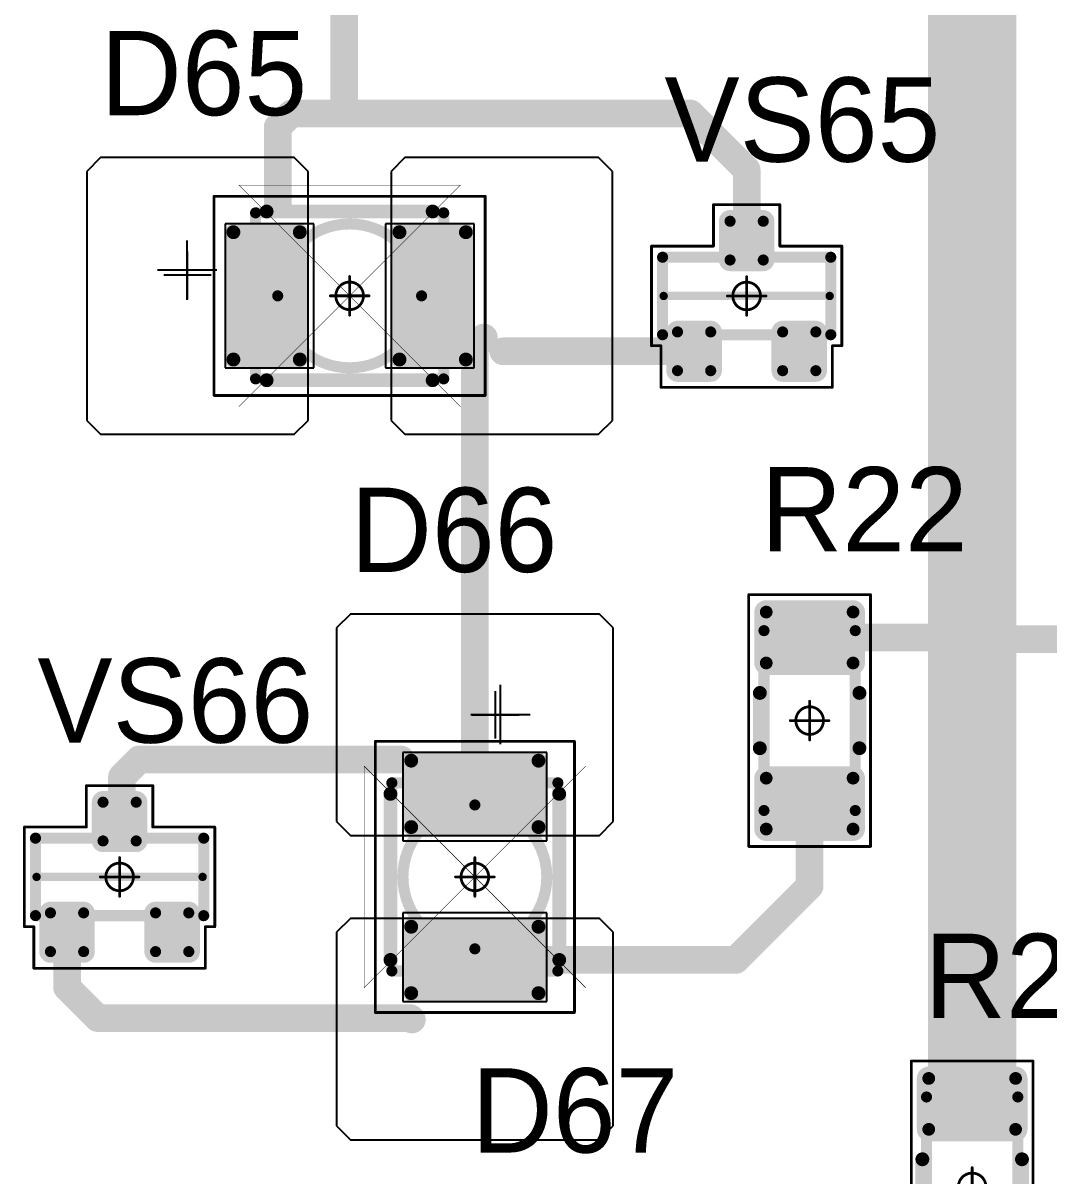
# Model space of a CAD drawing. Header units: millimetres. Extents: x 0 to 395, y 0 to 190.
# Drawn here: x 239.6 to 258.14, y 40.62 to 61.46 of the extents above; entities that cross this region are included whole.
import ezdxf

# ---------------------------------------------------------------- set-up
doc = ezdxf.new("R2010")
doc.units = ezdxf.units.MM
for name, color, linetype in [('Mechanical13', 56, 'Continuous'), ('Mechanical15', 56, 'Continuous'), ('Mechanical5', 56, 'Continuous'), ('TopLayer', 1, 'Continuous'), ('TopOverlay', 2, 'Continuous'), ('TopPaste', 8, 'Continuous'), ('TopSolder', 216, 'Continuous')]:
    doc.layers.add(name, color=color, linetype=linetype)

# ---------------------------------------------------------------- blocks, each defined once
blk = doc.blocks.new('SOT23_1118')
at = {"layer": 'Mechanical13', "const_width": 0.2}
for points in [[(-0.7, 1.52), (0.7, 1.52)], [(-0.7, 1.52), (-0.7, -1.52)], [(0.7, 1.52), (0.7, -1.52)], [(-0.7, -1.52), (0.7, -1.52)]]:
    blk.add_lwpolyline(points, dxfattribs=at)
at = {"layer": 'Mechanical13', "const_width": 0.1}
for points in [[(-0.75, 1.52, 1), (-0.65, 1.52, 1)], [(-0.75, 1.52, 1), (-0.65, 1.52, 1)], [(0.65, 1.52, 1), (0.75, 1.52, 1)], [(0.65, 1.52, 1), (0.75, 1.52, 1)], [(-0.75, -1.52, 1), (-0.65, -1.52, 1)], [(-0.75, -1.52, 1), (-0.65, -1.52, 1)], [(0.65, -1.52, 1), (0.75, -1.52, 1)], [(0.65, -1.52, 1), (0.75, -1.52, 1)]]:
    blk.add_lwpolyline(points, format="xyb", close=True, dxfattribs=at)
at = {"layer": 'Mechanical15', "const_width": 0.05}
for points in [[(-0.9, 1.72), (-0.9, 1.55)], [(-0.9, 1.72), (0.9, 1.72)], [(0.9, 1.72), (0.9, 0.6)], [(-1.65, 1.55), (-1.65, -1.55)], [(-1.65, 1.55), (-0.9, 1.55)], [(0.9, 0.6), (1.65, 0.6)], [(1.65, 0.6), (1.65, -0.6)], [(0, 0.35), (0, -0.35)], [(-0.35, 0), (0.35, 0)], [(0.9, -0.6), (1.65, -0.6)], [(0.9, -0.6), (0.9, -1.72)], [(-1.65, -1.55), (-0.9, -1.55)], [(-0.9, -1.55), (-0.9, -1.72)], [(-0.9, -1.72), (0.9, -1.72)]]:
    blk.add_lwpolyline(points, dxfattribs=at)
at = {"layer": 'Mechanical15'}
for points, const_width in [([(-0.913, 1.72, 1), (-0.888, 1.72, 1)], 0.025), ([(-0.913, 1.72, 1), (-0.888, 1.72, 1)], 0.025), ([(0.888, 1.72, 1), (0.913, 1.72, 1)], 0.025), ([(0.888, 1.72, 1), (0.913, 1.72, 1)], 0.025), ([(-1.662, 1.55, 1), (-1.637, 1.55, 1)], 0.025), ([(-1.662, 1.55, 1), (-1.637, 1.55, 1)], 0.025), ([(-0.913, 1.55, 1), (-0.888, 1.55, 1)], 0.025), ([(-0.913, 1.55, 1), (-0.888, 1.55, 1)], 0.025), ([(0.888, 0.6, 1), (0.913, 0.6, 1)], 0.025), ([(0.888, 0.6, 1), (0.913, 0.6, 1)], 0.025), ([(1.637, 0.6, 1), (1.662, 0.6, 1)], 0.025), ([(1.637, 0.6, 1), (1.662, 0.6, 1)], 0.025), ([(0.25, 0, 1), (-0.25, 0, 1)], 0.05), ([(-0.012, 0.35, 1), (0.012, 0.35, 1)], 0.025), ([(-0.362, 0, 1), (-0.337, 0, 1)], 0.025), ([(-0.262, 0, 1), (-0.238, 0, 1)], 0.025), ([(0.238, 0, 1), (0.262, 0, 1)], 0.025), ([(0.337, 0, 1), (0.362, 0, 1)], 0.025), ([(-0.012, -0.35, 1), (0.012, -0.35, 1)], 0.025), ([(0.888, -0.6, 1), (0.913, -0.6, 1)], 0.025), ([(0.888, -0.6, 1), (0.913, -0.6, 1)], 0.025), ([(1.637, -0.6, 1), (1.662, -0.6, 1)], 0.025), ([(1.637, -0.6, 1), (1.662, -0.6, 1)], 0.025), ([(-1.662, -1.55, 1), (-1.637, -1.55, 1)], 0.025), ([(-1.662, -1.55, 1), (-1.637, -1.55, 1)], 0.025), ([(-0.913, -1.55, 1), (-0.888, -1.55, 1)], 0.025), ([(-0.913, -1.55, 1), (-0.888, -1.55, 1)], 0.025), ([(-0.913, -1.72, 1), (-0.888, -1.72, 1)], 0.025), ([(-0.913, -1.72, 1), (-0.888, -1.72, 1)], 0.025), ([(0.888, -1.72, 1), (0.913, -1.72, 1)], 0.025), ([(0.888, -1.72, 1), (0.913, -1.72, 1)], 0.025)]:
    blk.add_lwpolyline(points, format="xyb", close=True, dxfattribs=dict(at, const_width=const_width))
at = {"layer": 'TopLayer', "const_width": 0.1}
for points in [[(-1.4, 1.25, 1), (-1.3, 1.25, 1)], [(-0.7, 1.25, 1), (-0.6, 1.25, 1)], [(-1.4, 0.65, 1), (-1.3, 0.65, 1)], [(-0.7, 0.65, 1), (-0.6, 0.65, 1)], [(0.6, 0.3, 1), (0.7, 0.3, 1)], [(1.3, 0.3, 1), (1.4, 0.3, 1)], [(0.6, -0.3, 1), (0.7, -0.3, 1)], [(1.3, -0.3, 1), (1.4, -0.3, 1)], [(-1.4, -0.65, 1), (-1.3, -0.65, 1)], [(-0.7, -0.65, 1), (-0.6, -0.65, 1)], [(-1.4, -1.25, 1), (-1.3, -1.25, 1)], [(-0.7, -1.25, 1), (-0.6, -1.25, 1)]]:
    blk.add_lwpolyline(points, format="xyb", close=True, dxfattribs=at)
at = {"layer": 'TopLayer'}
for points in [[(-1.45, 1.25), (-1.45, 0.65), (-0.55, 1.25), (-0.55, 0.65)], [(-1.35, 1.35), (-1.35, 0.55), (-0.65, 1.35), (-0.65, 0.55)], [(0.55, 0.3), (0.55, -0.3), (1.45, 0.3), (1.45, -0.3)], [(0.65, 0.4), (0.65, -0.4), (1.35, 0.4), (1.35, -0.4)], [(-1.35, -0.55), (-1.35, -1.35), (-0.65, -0.55), (-0.65, -1.35)], [(-1.45, -0.65), (-1.45, -1.25), (-0.55, -0.65), (-0.55, -1.25)]]:
    blk.add_solid(points, dxfattribs=at)
at = {"layer": 'TopOverlay', "const_width": 0.15}
blk.add_lwpolyline([(0, 1.5), (0, -1.5)], dxfattribs=at)
at = {"layer": 'TopOverlay', "const_width": 0.075}
for points in [[(-0.038, 1.5, 1), (0.038, 1.5, 1)], [(-0.038, -1.5, 1), (0.038, -1.5, 1)]]:
    blk.add_lwpolyline(points, format="xyb", close=True, dxfattribs=at)
at = {"layer": 'TopPaste', "const_width": 0.075}
for points in [[(-1.387, 1.25, 1), (-1.313, 1.25, 1)], [(-0.687, 1.25, 1), (-0.613, 1.25, 1)], [(-1.387, 0.65, 1), (-1.313, 0.65, 1)], [(-0.687, 0.65, 1), (-0.613, 0.65, 1)], [(0.613, 0.3, 1), (0.687, 0.3, 1)], [(1.313, 0.3, 1), (1.387, 0.3, 1)], [(0.613, -0.3, 1), (0.687, -0.3, 1)], [(1.313, -0.3, 1), (1.387, -0.3, 1)], [(-1.387, -0.65, 1), (-1.313, -0.65, 1)], [(-0.687, -0.65, 1), (-0.613, -0.65, 1)], [(-1.387, -1.25, 1), (-1.313, -1.25, 1)], [(-0.687, -1.25, 1), (-0.613, -1.25, 1)]]:
    blk.add_lwpolyline(points, format="xyb", close=True, dxfattribs=at)
at = {"layer": 'TopPaste'}
for points in [[(-1.425, 1.25), (-1.425, 0.65), (-0.575, 1.25), (-0.575, 0.65)], [(-1.35, 1.325), (-1.35, 0.575), (-0.65, 1.325), (-0.65, 0.575)], [(0.575, 0.3), (0.575, -0.3), (1.425, 0.3), (1.425, -0.3)], [(0.65, 0.375), (0.65, -0.375), (1.35, 0.375), (1.35, -0.375)], [(-1.35, -0.575), (-1.35, -1.325), (-0.65, -0.575), (-0.65, -1.325)], [(-1.425, -0.65), (-1.425, -1.25), (-0.575, -0.65), (-0.575, -1.25)]]:
    blk.add_solid(points, dxfattribs=at)
at = {"layer": 'TopSolder', "const_width": 0.202}
for points in [[(-1.451, 1.25, 1), (-1.249, 1.25, 1)], [(-0.751, 1.25, 1), (-0.549, 1.25, 1)], [(-1.451, 0.65, 1), (-1.249, 0.65, 1)], [(-0.751, 0.65, 1), (-0.549, 0.65, 1)], [(0.549, 0.3, 1), (0.751, 0.3, 1)], [(1.249, 0.3, 1), (1.451, 0.3, 1)], [(0.549, -0.3, 1), (0.751, -0.3, 1)], [(1.249, -0.3, 1), (1.451, -0.3, 1)], [(-1.451, -0.65, 1), (-1.249, -0.65, 1)], [(-0.751, -0.65, 1), (-0.549, -0.65, 1)], [(-1.451, -1.25, 1), (-1.249, -1.25, 1)], [(-0.751, -1.25, 1), (-0.549, -1.25, 1)]]:
    blk.add_lwpolyline(points, format="xyb", close=True, dxfattribs=at)
at = {"layer": 'TopSolder'}
for points in [[(-1.552, 1.25), (-1.552, 0.65), (-0.448, 1.25), (-0.448, 0.65)], [(-1.35, 1.452), (-1.35, 0.448), (-0.65, 1.452), (-0.65, 0.448)], [(0.65, 0.502), (0.65, -0.502), (1.35, 0.502), (1.35, -0.502)], [(0.448, 0.3), (0.448, -0.3), (1.552, 0.3), (1.552, -0.3)], [(-1.35, -0.448), (-1.35, -1.452), (-0.65, -0.448), (-0.65, -1.452)], [(-1.552, -0.65), (-1.552, -1.25), (-0.448, -0.65), (-0.448, -1.25)]]:
    blk.add_solid(points, dxfattribs=at)
blk = doc.blocks.new('SOT23_1119')
at = {"layer": 'Mechanical13', "const_width": 0.2}
for points in [[(-0.7, 1.52), (0.7, 1.52)], [(-0.7, 1.52), (-0.7, -1.52)], [(0.7, 1.52), (0.7, -1.52)], [(-0.7, -1.52), (0.7, -1.52)]]:
    blk.add_lwpolyline(points, dxfattribs=at)
at = {"layer": 'Mechanical13', "const_width": 0.1}
for points in [[(-0.75, 1.52, 1), (-0.65, 1.52, 1)], [(-0.75, 1.52, 1), (-0.65, 1.52, 1)], [(0.65, 1.52, 1), (0.75, 1.52, 1)], [(0.65, 1.52, 1), (0.75, 1.52, 1)], [(-0.75, -1.52, 1), (-0.65, -1.52, 1)], [(-0.75, -1.52, 1), (-0.65, -1.52, 1)], [(0.65, -1.52, 1), (0.75, -1.52, 1)], [(0.65, -1.52, 1), (0.75, -1.52, 1)]]:
    blk.add_lwpolyline(points, format="xyb", close=True, dxfattribs=at)
at = {"layer": 'Mechanical15', "const_width": 0.05}
for points in [[(-0.9, 1.72), (-0.9, 1.55)], [(-0.9, 1.72), (0.9, 1.72)], [(0.9, 1.72), (0.9, 0.6)], [(-1.65, 1.55), (-1.65, -1.55)], [(-1.65, 1.55), (-0.9, 1.55)], [(0.9, 0.6), (1.65, 0.6)], [(1.65, 0.6), (1.65, -0.6)], [(0, 0.35), (0, -0.35)], [(-0.35, 0), (0.35, 0)], [(0.9, -0.6), (1.65, -0.6)], [(0.9, -0.6), (0.9, -1.72)], [(-1.65, -1.55), (-0.9, -1.55)], [(-0.9, -1.55), (-0.9, -1.72)], [(-0.9, -1.72), (0.9, -1.72)]]:
    blk.add_lwpolyline(points, dxfattribs=at)
at = {"layer": 'Mechanical15'}
for points, const_width in [([(-0.913, 1.72, 1), (-0.888, 1.72, 1)], 0.025), ([(-0.913, 1.72, 1), (-0.888, 1.72, 1)], 0.025), ([(0.888, 1.72, 1), (0.913, 1.72, 1)], 0.025), ([(0.888, 1.72, 1), (0.913, 1.72, 1)], 0.025), ([(-1.662, 1.55, 1), (-1.637, 1.55, 1)], 0.025), ([(-1.662, 1.55, 1), (-1.637, 1.55, 1)], 0.025), ([(-0.913, 1.55, 1), (-0.888, 1.55, 1)], 0.025), ([(-0.913, 1.55, 1), (-0.888, 1.55, 1)], 0.025), ([(0.888, 0.6, 1), (0.913, 0.6, 1)], 0.025), ([(0.888, 0.6, 1), (0.913, 0.6, 1)], 0.025), ([(1.637, 0.6, 1), (1.662, 0.6, 1)], 0.025), ([(1.637, 0.6, 1), (1.662, 0.6, 1)], 0.025), ([(0.25, 0, 1), (-0.25, 0, 1)], 0.05), ([(-0.012, 0.35, 1), (0.012, 0.35, 1)], 0.025), ([(-0.362, 0, 1), (-0.337, 0, 1)], 0.025), ([(-0.262, 0, 1), (-0.238, 0, 1)], 0.025), ([(0.238, 0, 1), (0.262, 0, 1)], 0.025), ([(0.337, 0, 1), (0.362, 0, 1)], 0.025), ([(-0.012, -0.35, 1), (0.012, -0.35, 1)], 0.025), ([(0.888, -0.6, 1), (0.913, -0.6, 1)], 0.025), ([(0.888, -0.6, 1), (0.913, -0.6, 1)], 0.025), ([(1.637, -0.6, 1), (1.662, -0.6, 1)], 0.025), ([(1.637, -0.6, 1), (1.662, -0.6, 1)], 0.025), ([(-1.662, -1.55, 1), (-1.637, -1.55, 1)], 0.025), ([(-1.662, -1.55, 1), (-1.637, -1.55, 1)], 0.025), ([(-0.913, -1.55, 1), (-0.888, -1.55, 1)], 0.025), ([(-0.913, -1.55, 1), (-0.888, -1.55, 1)], 0.025), ([(-0.913, -1.72, 1), (-0.888, -1.72, 1)], 0.025), ([(-0.913, -1.72, 1), (-0.888, -1.72, 1)], 0.025), ([(0.888, -1.72, 1), (0.913, -1.72, 1)], 0.025), ([(0.888, -1.72, 1), (0.913, -1.72, 1)], 0.025)]:
    blk.add_lwpolyline(points, format="xyb", close=True, dxfattribs=dict(at, const_width=const_width))
at = {"layer": 'TopLayer', "const_width": 0.1}
for points in [[(-1.4, 1.25, 1), (-1.3, 1.25, 1)], [(-0.7, 1.25, 1), (-0.6, 1.25, 1)], [(-1.4, 0.65, 1), (-1.3, 0.65, 1)], [(-0.7, 0.65, 1), (-0.6, 0.65, 1)], [(0.6, 0.3, 1), (0.7, 0.3, 1)], [(1.3, 0.3, 1), (1.4, 0.3, 1)], [(0.6, -0.3, 1), (0.7, -0.3, 1)], [(1.3, -0.3, 1), (1.4, -0.3, 1)], [(-1.4, -0.65, 1), (-1.3, -0.65, 1)], [(-0.7, -0.65, 1), (-0.6, -0.65, 1)], [(-1.4, -1.25, 1), (-1.3, -1.25, 1)], [(-0.7, -1.25, 1), (-0.6, -1.25, 1)]]:
    blk.add_lwpolyline(points, format="xyb", close=True, dxfattribs=at)
at = {"layer": 'TopLayer'}
for points in [[(-1.45, 1.25), (-1.45, 0.65), (-0.55, 1.25), (-0.55, 0.65)], [(-1.35, 1.35), (-1.35, 0.55), (-0.65, 1.35), (-0.65, 0.55)], [(0.55, 0.3), (0.55, -0.3), (1.45, 0.3), (1.45, -0.3)], [(0.65, 0.4), (0.65, -0.4), (1.35, 0.4), (1.35, -0.4)], [(-1.35, -0.55), (-1.35, -1.35), (-0.65, -0.55), (-0.65, -1.35)], [(-1.45, -0.65), (-1.45, -1.25), (-0.55, -0.65), (-0.55, -1.25)]]:
    blk.add_solid(points, dxfattribs=at)
at = {"layer": 'TopOverlay', "const_width": 0.15}
blk.add_lwpolyline([(0, 1.5), (0, -1.5)], dxfattribs=at)
at = {"layer": 'TopOverlay', "const_width": 0.075}
for points in [[(-0.038, 1.5, 1), (0.038, 1.5, 1)], [(-0.038, -1.5, 1), (0.038, -1.5, 1)]]:
    blk.add_lwpolyline(points, format="xyb", close=True, dxfattribs=at)
at = {"layer": 'TopPaste', "const_width": 0.075}
for points in [[(-1.387, 1.25, 1), (-1.313, 1.25, 1)], [(-0.687, 1.25, 1), (-0.613, 1.25, 1)], [(-1.387, 0.65, 1), (-1.313, 0.65, 1)], [(-0.687, 0.65, 1), (-0.613, 0.65, 1)], [(0.613, 0.3, 1), (0.687, 0.3, 1)], [(1.313, 0.3, 1), (1.387, 0.3, 1)], [(0.613, -0.3, 1), (0.687, -0.3, 1)], [(1.313, -0.3, 1), (1.387, -0.3, 1)], [(-1.387, -0.65, 1), (-1.313, -0.65, 1)], [(-0.687, -0.65, 1), (-0.613, -0.65, 1)], [(-1.387, -1.25, 1), (-1.313, -1.25, 1)], [(-0.687, -1.25, 1), (-0.613, -1.25, 1)]]:
    blk.add_lwpolyline(points, format="xyb", close=True, dxfattribs=at)
at = {"layer": 'TopPaste'}
for points in [[(-1.425, 1.25), (-1.425, 0.65), (-0.575, 1.25), (-0.575, 0.65)], [(-1.35, 1.325), (-1.35, 0.575), (-0.65, 1.325), (-0.65, 0.575)], [(0.575, 0.3), (0.575, -0.3), (1.425, 0.3), (1.425, -0.3)], [(0.65, 0.375), (0.65, -0.375), (1.35, 0.375), (1.35, -0.375)], [(-1.35, -0.575), (-1.35, -1.325), (-0.65, -0.575), (-0.65, -1.325)], [(-1.425, -0.65), (-1.425, -1.25), (-0.575, -0.65), (-0.575, -1.25)]]:
    blk.add_solid(points, dxfattribs=at)
at = {"layer": 'TopSolder', "const_width": 0.202}
for points in [[(-1.451, 1.25, 1), (-1.249, 1.25, 1)], [(-0.751, 1.25, 1), (-0.549, 1.25, 1)], [(-1.451, 0.65, 1), (-1.249, 0.65, 1)], [(-0.751, 0.65, 1), (-0.549, 0.65, 1)], [(0.549, 0.3, 1), (0.751, 0.3, 1)], [(1.249, 0.3, 1), (1.451, 0.3, 1)], [(0.549, -0.3, 1), (0.751, -0.3, 1)], [(1.249, -0.3, 1), (1.451, -0.3, 1)], [(-1.451, -0.65, 1), (-1.249, -0.65, 1)], [(-0.751, -0.65, 1), (-0.549, -0.65, 1)], [(-1.451, -1.25, 1), (-1.249, -1.25, 1)], [(-0.751, -1.25, 1), (-0.549, -1.25, 1)]]:
    blk.add_lwpolyline(points, format="xyb", close=True, dxfattribs=at)
at = {"layer": 'TopSolder'}
for points in [[(-1.552, 1.25), (-1.552, 0.65), (-0.448, 1.25), (-0.448, 0.65)], [(-1.35, 1.452), (-1.35, 0.448), (-0.65, 1.452), (-0.65, 0.448)], [(0.65, 0.502), (0.65, -0.502), (1.35, 0.502), (1.35, -0.502)], [(0.448, 0.3), (0.448, -0.3), (1.552, 0.3), (1.552, -0.3)], [(-1.35, -0.448), (-1.35, -1.452), (-0.65, -0.448), (-0.65, -1.452)], [(-1.552, -0.65), (-1.552, -1.25), (-0.448, -0.65), (-0.448, -1.25)]]:
    blk.add_solid(points, dxfattribs=at)
blk = doc.blocks.new('RC1206S_1200')
at = {"layer": 'Mechanical13', "const_width": 0.2}
for points in [[(-1.625, 0.825), (-1.625, -0.825)], [(-1.625, 0.825), (1.625, 0.825)], [(1.625, 0.825), (1.625, -0.825)], [(-1.625, -0.825), (1.625, -0.825)]]:
    blk.add_lwpolyline(points, dxfattribs=at)
at = {"layer": 'Mechanical13', "const_width": 0.1}
for points in [[(-1.675, 0.825, 1), (-1.575, 0.825, 1)], [(-1.675, 0.825, 1), (-1.575, 0.825, 1)], [(1.575, 0.825, 1), (1.675, 0.825, 1)], [(1.575, 0.825, 1), (1.675, 0.825, 1)], [(-1.675, -0.825, 1), (-1.575, -0.825, 1)], [(-1.675, -0.825, 1), (-1.575, -0.825, 1)], [(1.575, -0.825, 1), (1.675, -0.825, 1)], [(1.575, -0.825, 1), (1.675, -0.825, 1)]]:
    blk.add_lwpolyline(points, format="xyb", close=True, dxfattribs=at)
at = {"layer": 'Mechanical15', "const_width": 0.05}
for points in [[(-2.275, 1.1), (-2.275, -1.1)], [(-2.275, 1.1), (2.275, 1.1)], [(2.275, 1.1), (2.275, -1.1)], [(0, 0.35), (0, -0.35)], [(-0.35, 0), (0.35, 0)], [(-2.275, -1.1), (2.275, -1.1)]]:
    blk.add_lwpolyline(points, dxfattribs=at)
at = {"layer": 'Mechanical15'}
for points, const_width in [([(-2.287, 1.1, 1), (-2.262, 1.1, 1)], 0.025), ([(-2.287, 1.1, 1), (-2.262, 1.1, 1)], 0.025), ([(2.262, 1.1, 1), (2.287, 1.1, 1)], 0.025), ([(2.262, 1.1, 1), (2.287, 1.1, 1)], 0.025), ([(0.25, 0, 1), (-0.25, 0, 1)], 0.05), ([(-0.012, 0.35, 1), (0.012, 0.35, 1)], 0.025), ([(-0.362, 0, 1), (-0.337, 0, 1)], 0.025), ([(-0.262, 0, 1), (-0.238, 0, 1)], 0.025), ([(0.238, 0, 1), (0.262, 0, 1)], 0.025), ([(0.337, 0, 1), (0.362, 0, 1)], 0.025), ([(-0.012, -0.35, 1), (0.012, -0.35, 1)], 0.025), ([(-2.287, -1.1, 1), (-2.262, -1.1, 1)], 0.025), ([(-2.287, -1.1, 1), (-2.262, -1.1, 1)], 0.025), ([(2.262, -1.1, 1), (2.287, -1.1, 1)], 0.025), ([(2.262, -1.1, 1), (2.287, -1.1, 1)], 0.025)]:
    blk.add_lwpolyline(points, format="xyb", close=True, dxfattribs=dict(at, const_width=const_width))
at = {"layer": 'TopLayer', "const_width": 0.115}
for points in [[(-2.018, 0.785, 1), (-1.903, 0.785, 1)], [(-1.098, 0.785, 1), (-0.983, 0.785, 1)], [(0.983, 0.785, 1), (1.098, 0.785, 1)], [(1.903, 0.785, 1), (2.018, 0.785, 1)], [(-2.018, -0.785, 1), (-1.903, -0.785, 1)], [(-1.098, -0.785, 1), (-0.983, -0.785, 1)], [(0.983, -0.785, 1), (1.098, -0.785, 1)], [(1.903, -0.785, 1), (2.018, -0.785, 1)]]:
    blk.add_lwpolyline(points, format="xyb", close=True, dxfattribs=at)
at = {"layer": 'TopLayer'}
for points in [[(-1.96, -0.9), (-1.04, -0.9), (-1.96, 0.9), (-1.04, 0.9)], [(1.04, -0.9), (1.96, -0.9), (1.04, 0.9), (1.96, 0.9)], [(-2.075, -0.785), (-0.925, -0.785), (-2.075, 0.785), (-0.925, 0.785)], [(0.925, -0.785), (2.075, -0.785), (0.925, 0.785), (2.075, 0.785)]]:
    blk.add_solid(points, dxfattribs=at)
at = {"layer": 'TopOverlay', "const_width": 0.25}
for points in [[(-0.5, 0.9), (0.5, 0.9)], [(-0.5, -0.9), (0.5, -0.9)]]:
    blk.add_lwpolyline(points, dxfattribs=at)
at = {"layer": 'TopOverlay', "const_width": 0.125}
for points in [[(-0.562, 0.9, 1), (-0.437, 0.9, 1)], [(0.437, 0.9, 1), (0.562, 0.9, 1)], [(-0.562, -0.9, 1), (-0.437, -0.9, 1)], [(0.437, -0.9, 1), (0.562, -0.9, 1)]]:
    blk.add_lwpolyline(points, format="xyb", close=True, dxfattribs=at)
at = {"layer": 'TopPaste', "const_width": 0.09}
for points in [[(-2.005, 0.785, 1), (-1.915, 0.785, 1)], [(-1.085, 0.785, 1), (-0.995, 0.785, 1)], [(0.995, 0.785, 1), (1.085, 0.785, 1)], [(1.915, 0.785, 1), (2.005, 0.785, 1)], [(-2.005, -0.785, 1), (-1.915, -0.785, 1)], [(-1.085, -0.785, 1), (-0.995, -0.785, 1)], [(0.995, -0.785, 1), (1.085, -0.785, 1)], [(1.915, -0.785, 1), (2.005, -0.785, 1)]]:
    blk.add_lwpolyline(points, format="xyb", close=True, dxfattribs=at)
at = {"layer": 'TopPaste'}
for points in [[(-1.96, -0.875), (-1.04, -0.875), (-1.96, 0.875), (-1.04, 0.875)], [(1.04, -0.875), (1.96, -0.875), (1.04, 0.875), (1.96, 0.875)], [(-2.05, -0.785), (-0.95, -0.785), (-2.05, 0.785), (-0.95, 0.785)], [(0.95, -0.785), (2.05, -0.785), (0.95, 0.785), (2.05, 0.785)]]:
    blk.add_solid(points, dxfattribs=at)
at = {"layer": 'TopSolder', "const_width": 0.215}
for points in [[(-2.068, 0.785, 1), (-1.853, 0.785, 1)], [(-1.148, 0.785, 1), (-0.933, 0.785, 1)], [(0.933, 0.785, 1), (1.148, 0.785, 1)], [(1.853, 0.785, 1), (2.068, 0.785, 1)], [(-2.068, -0.785, 1), (-1.853, -0.785, 1)], [(-1.148, -0.785, 1), (-0.933, -0.785, 1)], [(0.933, -0.785, 1), (1.148, -0.785, 1)], [(1.853, -0.785, 1), (2.068, -0.785, 1)]]:
    blk.add_lwpolyline(points, format="xyb", close=True, dxfattribs=at)
at = {"layer": 'TopSolder'}
for points in [[(-1.96, -1), (-1.04, -1), (-1.96, 1), (-1.04, 1)], [(1.04, -1), (1.96, -1), (1.04, 1), (1.96, 1)], [(-2.175, -0.785), (-0.825, -0.785), (-2.175, 0.785), (-0.825, 0.785)], [(0.825, -0.785), (2.175, -0.785), (0.825, 0.785), (2.175, 0.785)]]:
    blk.add_solid(points, dxfattribs=at)
blk = doc.blocks.new('RC1206S_1201')
at = {"layer": 'Mechanical13', "const_width": 0.2}
for points in [[(-1.625, 0.825), (-1.625, -0.825)], [(-1.625, 0.825), (1.625, 0.825)], [(1.625, 0.825), (1.625, -0.825)], [(-1.625, -0.825), (1.625, -0.825)]]:
    blk.add_lwpolyline(points, dxfattribs=at)
at = {"layer": 'Mechanical13', "const_width": 0.1}
for points in [[(-1.675, 0.825, 1), (-1.575, 0.825, 1)], [(-1.675, 0.825, 1), (-1.575, 0.825, 1)], [(1.575, 0.825, 1), (1.675, 0.825, 1)], [(1.575, 0.825, 1), (1.675, 0.825, 1)], [(-1.675, -0.825, 1), (-1.575, -0.825, 1)], [(-1.675, -0.825, 1), (-1.575, -0.825, 1)], [(1.575, -0.825, 1), (1.675, -0.825, 1)], [(1.575, -0.825, 1), (1.675, -0.825, 1)]]:
    blk.add_lwpolyline(points, format="xyb", close=True, dxfattribs=at)
at = {"layer": 'Mechanical15', "const_width": 0.05}
for points in [[(-2.275, 1.1), (-2.275, -1.1)], [(-2.275, 1.1), (2.275, 1.1)], [(2.275, 1.1), (2.275, -1.1)], [(0, 0.35), (0, -0.35)], [(-0.35, 0), (0.35, 0)], [(-2.275, -1.1), (2.275, -1.1)]]:
    blk.add_lwpolyline(points, dxfattribs=at)
at = {"layer": 'Mechanical15'}
for points, const_width in [([(-2.287, 1.1, 1), (-2.262, 1.1, 1)], 0.025), ([(-2.287, 1.1, 1), (-2.262, 1.1, 1)], 0.025), ([(2.262, 1.1, 1), (2.287, 1.1, 1)], 0.025), ([(2.262, 1.1, 1), (2.287, 1.1, 1)], 0.025), ([(0.25, 0, 1), (-0.25, 0, 1)], 0.05), ([(-0.012, 0.35, 1), (0.012, 0.35, 1)], 0.025), ([(-0.362, 0, 1), (-0.337, 0, 1)], 0.025), ([(-0.262, 0, 1), (-0.238, 0, 1)], 0.025), ([(0.238, 0, 1), (0.262, 0, 1)], 0.025), ([(0.337, 0, 1), (0.362, 0, 1)], 0.025), ([(-0.012, -0.35, 1), (0.012, -0.35, 1)], 0.025), ([(-2.287, -1.1, 1), (-2.262, -1.1, 1)], 0.025), ([(-2.287, -1.1, 1), (-2.262, -1.1, 1)], 0.025), ([(2.262, -1.1, 1), (2.287, -1.1, 1)], 0.025), ([(2.262, -1.1, 1), (2.287, -1.1, 1)], 0.025)]:
    blk.add_lwpolyline(points, format="xyb", close=True, dxfattribs=dict(at, const_width=const_width))
at = {"layer": 'TopLayer', "const_width": 0.115}
for points in [[(-2.018, 0.785, 1), (-1.903, 0.785, 1)], [(-1.098, 0.785, 1), (-0.983, 0.785, 1)], [(0.983, 0.785, 1), (1.098, 0.785, 1)], [(1.903, 0.785, 1), (2.018, 0.785, 1)], [(-2.018, -0.785, 1), (-1.903, -0.785, 1)], [(-1.098, -0.785, 1), (-0.983, -0.785, 1)], [(0.983, -0.785, 1), (1.098, -0.785, 1)], [(1.903, -0.785, 1), (2.018, -0.785, 1)]]:
    blk.add_lwpolyline(points, format="xyb", close=True, dxfattribs=at)
at = {"layer": 'TopLayer'}
for points in [[(-1.96, -0.9), (-1.04, -0.9), (-1.96, 0.9), (-1.04, 0.9)], [(1.04, -0.9), (1.96, -0.9), (1.04, 0.9), (1.96, 0.9)], [(-2.075, -0.785), (-0.925, -0.785), (-2.075, 0.785), (-0.925, 0.785)], [(0.925, -0.785), (2.075, -0.785), (0.925, 0.785), (2.075, 0.785)]]:
    blk.add_solid(points, dxfattribs=at)
at = {"layer": 'TopOverlay', "const_width": 0.25}
for points in [[(-0.5, 0.9), (0.5, 0.9)], [(-0.5, -0.9), (0.5, -0.9)]]:
    blk.add_lwpolyline(points, dxfattribs=at)
at = {"layer": 'TopOverlay', "const_width": 0.125}
for points in [[(-0.562, 0.9, 1), (-0.437, 0.9, 1)], [(0.437, 0.9, 1), (0.562, 0.9, 1)], [(-0.562, -0.9, 1), (-0.437, -0.9, 1)], [(0.437, -0.9, 1), (0.562, -0.9, 1)]]:
    blk.add_lwpolyline(points, format="xyb", close=True, dxfattribs=at)
at = {"layer": 'TopPaste', "const_width": 0.09}
for points in [[(-2.005, 0.785, 1), (-1.915, 0.785, 1)], [(-1.085, 0.785, 1), (-0.995, 0.785, 1)], [(0.995, 0.785, 1), (1.085, 0.785, 1)], [(1.915, 0.785, 1), (2.005, 0.785, 1)], [(-2.005, -0.785, 1), (-1.915, -0.785, 1)], [(-1.085, -0.785, 1), (-0.995, -0.785, 1)], [(0.995, -0.785, 1), (1.085, -0.785, 1)], [(1.915, -0.785, 1), (2.005, -0.785, 1)]]:
    blk.add_lwpolyline(points, format="xyb", close=True, dxfattribs=at)
at = {"layer": 'TopPaste'}
for points in [[(-1.96, -0.875), (-1.04, -0.875), (-1.96, 0.875), (-1.04, 0.875)], [(1.04, -0.875), (1.96, -0.875), (1.04, 0.875), (1.96, 0.875)], [(-2.05, -0.785), (-0.95, -0.785), (-2.05, 0.785), (-0.95, 0.785)], [(0.95, -0.785), (2.05, -0.785), (0.95, 0.785), (2.05, 0.785)]]:
    blk.add_solid(points, dxfattribs=at)
at = {"layer": 'TopSolder', "const_width": 0.215}
for points in [[(-2.068, 0.785, 1), (-1.853, 0.785, 1)], [(-1.148, 0.785, 1), (-0.933, 0.785, 1)], [(0.933, 0.785, 1), (1.148, 0.785, 1)], [(1.853, 0.785, 1), (2.068, 0.785, 1)], [(-2.068, -0.785, 1), (-1.853, -0.785, 1)], [(-1.148, -0.785, 1), (-0.933, -0.785, 1)], [(0.933, -0.785, 1), (1.148, -0.785, 1)], [(1.853, -0.785, 1), (2.068, -0.785, 1)]]:
    blk.add_lwpolyline(points, format="xyb", close=True, dxfattribs=at)
at = {"layer": 'TopSolder'}
for points in [[(-1.96, -1), (-1.04, -1), (-1.96, 1), (-1.04, 1)], [(1.04, -1), (1.96, -1), (1.04, 1), (1.96, 1)], [(-2.175, -0.785), (-0.825, -0.785), (-2.175, 0.785), (-0.825, 0.785)], [(0.825, -0.785), (2.175, -0.785), (0.825, 0.785), (2.175, 0.785)]]:
    blk.add_solid(points, dxfattribs=at)
blk = doc.blocks.new('T66G_4_1267')
at = {"layer": 'Mechanical13'}
for p, q in [((2.936, 0.071), (2.936, -1)), ((2.4, -0.464), (3.471, -0.464))]:
    blk.add_line(p, q, dxfattribs=at)
at = {"layer": 'Mechanical13', "const_width": 0.2}
for points in [[(-1.7, 1.5), (1.7, 1.5)], [(-1.7, 1.5), (-1.7, -1.5)], [(1.7, 1.5), (1.7, -1.5)], [(-1.7, -1.5), (1.7, -1.5)]]:
    blk.add_lwpolyline(points, dxfattribs=at)
at = {"layer": 'Mechanical13'}
for points, const_width in [([(-1.75, 1.5, 1), (-1.65, 1.5, 1)], 0.1), ([(-1.75, 1.5, 1), (-1.65, 1.5, 1)], 0.1), ([(1.65, 1.5, 1), (1.75, 1.5, 1)], 0.1), ([(1.65, 1.5, 1), (1.75, 1.5, 1)], 0.1), ([(1.3, 0, 1), (-1.3, 0, 1)], 0.2), ([(-1.35, 0, 1), (-1.25, 0, 1)], 0.1), ([(1.25, 0, 1), (1.35, 0, 1)], 0.1), ([(-1.75, -1.5, 1), (-1.65, -1.5, 1)], 0.1), ([(-1.75, -1.5, 1), (-1.65, -1.5, 1)], 0.1), ([(1.65, -1.5, 1), (1.75, -1.5, 1)], 0.1), ([(1.65, -1.5, 1), (1.75, -1.5, 1)], 0.1)]:
    blk.add_lwpolyline(points, format="xyb", close=True, dxfattribs=dict(at, const_width=const_width))
at = {"layer": 'Mechanical15', "const_width": 0.05}
for points in [[(-2.45, 1.8), (-2.45, -1.8)], [(-2.45, 1.8), (2.45, 1.8)], [(2.45, 1.8), (2.45, -1.8)], [(0, 0.35), (0, -0.35)], [(-0.35, 0), (0.35, 0)], [(-2.45, -1.8), (2.45, -1.8)]]:
    blk.add_lwpolyline(points, dxfattribs=at)
at = {"layer": 'Mechanical15'}
for points, const_width in [([(-2.462, 1.8, 1), (-2.438, 1.8, 1)], 0.025), ([(-2.462, 1.8, 1), (-2.438, 1.8, 1)], 0.025), ([(2.438, 1.8, 1), (2.462, 1.8, 1)], 0.025), ([(2.438, 1.8, 1), (2.462, 1.8, 1)], 0.025), ([(0.25, 0, 1), (-0.25, 0, 1)], 0.05), ([(-0.012, 0.35, 1), (0.012, 0.35, 1)], 0.025), ([(-0.362, 0, 1), (-0.337, 0, 1)], 0.025), ([(-0.262, 0, 1), (-0.238, 0, 1)], 0.025), ([(0.238, 0, 1), (0.262, 0, 1)], 0.025), ([(0.337, 0, 1), (0.362, 0, 1)], 0.025), ([(-0.012, -0.35, 1), (0.012, -0.35, 1)], 0.025), ([(-2.462, -1.8, 1), (-2.438, -1.8, 1)], 0.025), ([(-2.462, -1.8, 1), (-2.438, -1.8, 1)], 0.025), ([(2.438, -1.8, 1), (2.462, -1.8, 1)], 0.025), ([(2.438, -1.8, 1), (2.462, -1.8, 1)], 0.025)]:
    blk.add_lwpolyline(points, format="xyb", close=True, dxfattribs=dict(at, const_width=const_width))
at = {"layer": 'TopLayer'}
for p, q in [((-4.5, 2.5), (-4.75, 2.25)), ((-1, 2.5), (-4.5, 2.5)), ((-0.75, 2.25), (-1, 2.5)), ((1, 2.5), (0.75, 2.25)), ((4.5, 2.5), (1, 2.5)), ((4.75, 2.25), (4.5, 2.5)), ((-4.75, 2.25), (-4.75, -2.25)), ((-0.75, -2.25), (-0.75, 2.25)), ((0.75, 2.25), (0.75, -2.25)), ((4.75, -2.25), (4.75, 2.25)), ((-4.75, -2.25), (-4.5, -2.5)), ((-1, -2.5), (-0.75, -2.25)), ((0.75, -2.25), (1, -2.5)), ((4.5, -2.5), (4.75, -2.25)), ((-4.5, -2.5), (-1, -2.5)), ((1, -2.5), (4.5, -2.5))]:
    blk.add_line(p, q, dxfattribs=at)
at = {"layer": 'TopLayer', "const_width": 0.15}
for points in [[(-2.175, 1.15, 1), (-2.025, 1.15, 1)], [(-0.975, 1.15, 1), (-0.825, 1.15, 1)], [(0.825, 1.15, 1), (0.975, 1.15, 1)], [(2.025, 1.15, 1), (2.175, 1.15, 1)], [(-2.175, -1.15, 1), (-2.025, -1.15, 1)], [(-0.975, -1.15, 1), (-0.825, -1.15, 1)], [(0.825, -1.15, 1), (0.975, -1.15, 1)], [(2.025, -1.15, 1), (2.175, -1.15, 1)]]:
    blk.add_lwpolyline(points, format="xyb", close=True, dxfattribs=at)
at = {"layer": 'TopLayer'}
for points in [[(-0.9, 1.3), (-2.1, 1.3), (-0.9, -1.3), (-2.1, -1.3)], [(2.1, 1.3), (0.9, 1.3), (2.1, -1.3), (0.9, -1.3)], [(-0.75, 1.15), (-2.25, 1.15), (-0.75, -1.15), (-2.25, -1.15)], [(2.25, 1.15), (0.75, 1.15), (2.25, -1.15), (0.75, -1.15)]]:
    blk.add_solid(points, dxfattribs=at)
at = {"layer": 'TopOverlay'}
for p, q in [((2.928, 0.057), (2.928, -0.8)), ((2.5, -0.372), (3.357, -0.372))]:
    blk.add_line(p, q, dxfattribs=at)
at = {"layer": 'TopOverlay', "const_width": 0.25}
for points in [[(-1.5, 1.525), (1.5, 1.525)], [(-1.5, -1.525), (1.5, -1.525)]]:
    blk.add_lwpolyline(points, dxfattribs=at)
at = {"layer": 'TopOverlay', "const_width": 0.125}
for points in [[(-1.562, 1.525, 1), (-1.438, 1.525, 1)], [(1.438, 1.525, 1), (1.562, 1.525, 1)], [(-1.562, -1.525, 1), (-1.438, -1.525, 1)], [(1.438, -1.525, 1), (1.562, -1.525, 1)]]:
    blk.add_lwpolyline(points, format="xyb", close=True, dxfattribs=at)
at = {"layer": 'TopPaste', "const_width": 0.125}
for points in [[(-2.163, 1.15, 1), (-2.038, 1.15, 1)], [(-0.963, 1.15, 1), (-0.838, 1.15, 1)], [(0.838, 1.15, 1), (0.963, 1.15, 1)], [(2.038, 1.15, 1), (2.163, 1.15, 1)], [(-2.163, -1.15, 1), (-2.038, -1.15, 1)], [(-0.963, -1.15, 1), (-0.838, -1.15, 1)], [(0.838, -1.15, 1), (0.963, -1.15, 1)], [(2.038, -1.15, 1), (2.163, -1.15, 1)]]:
    blk.add_lwpolyline(points, format="xyb", close=True, dxfattribs=at)
at = {"layer": 'TopPaste'}
for points in [[(-0.9, 1.275), (-2.1, 1.275), (-0.9, -1.275), (-2.1, -1.275)], [(2.1, 1.275), (0.9, 1.275), (2.1, -1.275), (0.9, -1.275)], [(-0.775, 1.15), (-2.225, 1.15), (-0.775, -1.15), (-2.225, -1.15)], [(2.225, 1.15), (0.775, 1.15), (2.225, -1.15), (0.775, -1.15)]]:
    blk.add_solid(points, dxfattribs=at)
at = {"layer": 'TopSolder'}
for p, q in [((-2.25, 1.3), (-2.25, -1.3)), ((-0.65, 1.3), (-2.25, 1.3)), ((-0.65, -1.3), (-0.65, 1.3)), ((0.65, 1.3), (0.65, -1.3)), ((2.25, 1.3), (0.65, 1.3)), ((2.25, -1.3), (2.25, 1.3)), ((-2.25, -1.3), (-0.65, -1.3)), ((0.65, -1.3), (2.25, -1.3))]:
    blk.add_line(p, q, dxfattribs=at)
blk = doc.blocks.new('T66G_4_1268')
at = {"layer": 'Mechanical13'}
for p, q in [((2.936, 0.071), (2.936, -1)), ((2.4, -0.464), (3.471, -0.464))]:
    blk.add_line(p, q, dxfattribs=at)
at = {"layer": 'Mechanical13', "const_width": 0.2}
for points in [[(1.7, 1.5), (-1.7, 1.5)], [(-1.7, 1.5), (-1.7, -1.5)], [(1.7, 1.5), (1.7, -1.5)], [(1.7, -1.5), (-1.7, -1.5)]]:
    blk.add_lwpolyline(points, dxfattribs=at)
at = {"layer": 'Mechanical13'}
for points, const_width in [([(-1.75, 1.5, 1), (-1.65, 1.5, 1)], 0.1), ([(-1.75, 1.5, 1), (-1.65, 1.5, 1)], 0.1), ([(1.65, 1.5, 1), (1.75, 1.5, 1)], 0.1), ([(1.65, 1.5, 1), (1.75, 1.5, 1)], 0.1), ([(1.3, 0, 1), (-1.3, 0, 1)], 0.2), ([(-1.35, 0, 1), (-1.25, 0, 1)], 0.1), ([(1.25, 0, 1), (1.35, 0, 1)], 0.1), ([(-1.75, -1.5, 1), (-1.65, -1.5, 1)], 0.1), ([(-1.75, -1.5, 1), (-1.65, -1.5, 1)], 0.1), ([(1.65, -1.5, 1), (1.75, -1.5, 1)], 0.1), ([(1.65, -1.5, 1), (1.75, -1.5, 1)], 0.1)]:
    blk.add_lwpolyline(points, format="xyb", close=True, dxfattribs=dict(at, const_width=const_width))
at = {"layer": 'Mechanical15', "const_width": 0.05}
for points in [[(-2.45, 1.8), (-2.45, -1.8)], [(2.45, 1.8), (-2.45, 1.8)], [(2.45, 1.8), (2.45, -1.8)], [(0, 0.35), (0, -0.35)], [(0.35, 0), (-0.35, 0)], [(2.45, -1.8), (-2.45, -1.8)]]:
    blk.add_lwpolyline(points, dxfattribs=at)
at = {"layer": 'Mechanical15'}
for points, const_width in [([(-2.462, 1.8, 1), (-2.438, 1.8, 1)], 0.025), ([(-2.462, 1.8, 1), (-2.438, 1.8, 1)], 0.025), ([(2.438, 1.8, 1), (2.462, 1.8, 1)], 0.025), ([(2.438, 1.8, 1), (2.462, 1.8, 1)], 0.025), ([(0.25, 0, 1), (-0.25, 0, 1)], 0.05), ([(-0.012, 0.35, 1), (0.012, 0.35, 1)], 0.025), ([(-0.362, 0, 1), (-0.337, 0, 1)], 0.025), ([(-0.262, 0, 1), (-0.238, 0, 1)], 0.025), ([(0.238, 0, 1), (0.262, 0, 1)], 0.025), ([(0.337, 0, 1), (0.362, 0, 1)], 0.025), ([(-0.012, -0.35, 1), (0.012, -0.35, 1)], 0.025), ([(-2.462, -1.8, 1), (-2.438, -1.8, 1)], 0.025), ([(-2.462, -1.8, 1), (-2.438, -1.8, 1)], 0.025), ([(2.438, -1.8, 1), (2.462, -1.8, 1)], 0.025), ([(2.438, -1.8, 1), (2.462, -1.8, 1)], 0.025)]:
    blk.add_lwpolyline(points, format="xyb", close=True, dxfattribs=dict(at, const_width=const_width))
at = {"layer": 'TopLayer'}
for p, q in [((-4.5, 2.5), (-4.75, 2.25)), ((-1, 2.5), (-4.5, 2.5)), ((-0.75, 2.25), (-1, 2.5)), ((1, 2.5), (0.75, 2.25)), ((4.5, 2.5), (1, 2.5)), ((4.75, 2.25), (4.5, 2.5)), ((-4.75, 2.25), (-4.75, -2.25)), ((-0.75, -2.25), (-0.75, 2.25)), ((0.75, 2.25), (0.75, -2.25)), ((4.75, -2.25), (4.75, 2.25)), ((-4.75, -2.25), (-4.5, -2.5)), ((-1, -2.5), (-0.75, -2.25)), ((0.75, -2.25), (1, -2.5)), ((4.5, -2.5), (4.75, -2.25)), ((-4.5, -2.5), (-1, -2.5)), ((1, -2.5), (4.5, -2.5))]:
    blk.add_line(p, q, dxfattribs=at)
at = {"layer": 'TopLayer', "const_width": 0.15}
for points in [[(-2.175, 1.15, 1), (-2.025, 1.15, 1)], [(-0.975, 1.15, 1), (-0.825, 1.15, 1)], [(0.825, 1.15, 1), (0.975, 1.15, 1)], [(2.025, 1.15, 1), (2.175, 1.15, 1)], [(-2.175, -1.15, 1), (-2.025, -1.15, 1)], [(-0.975, -1.15, 1), (-0.825, -1.15, 1)], [(0.825, -1.15, 1), (0.975, -1.15, 1)], [(2.025, -1.15, 1), (2.175, -1.15, 1)]]:
    blk.add_lwpolyline(points, format="xyb", close=True, dxfattribs=at)
at = {"layer": 'TopLayer'}
for points in [[(-0.9, 1.3), (-2.1, 1.3), (-0.9, -1.3), (-2.1, -1.3)], [(2.1, 1.3), (0.9, 1.3), (2.1, -1.3), (0.9, -1.3)], [(-0.75, 1.15), (-2.25, 1.15), (-0.75, -1.15), (-2.25, -1.15)], [(2.25, 1.15), (0.75, 1.15), (2.25, -1.15), (0.75, -1.15)]]:
    blk.add_solid(points, dxfattribs=at)
at = {"layer": 'TopOverlay'}
for p, q in [((2.928, 0.057), (2.928, -0.8)), ((2.5, -0.372), (3.357, -0.372))]:
    blk.add_line(p, q, dxfattribs=at)
at = {"layer": 'TopOverlay', "const_width": 0.25}
for points in [[(1.5, 1.525), (-1.5, 1.525)], [(1.5, -1.525), (-1.5, -1.525)]]:
    blk.add_lwpolyline(points, dxfattribs=at)
at = {"layer": 'TopOverlay', "const_width": 0.125}
for points in [[(-1.562, 1.525, 1), (-1.438, 1.525, 1)], [(1.438, 1.525, 1), (1.562, 1.525, 1)], [(-1.562, -1.525, 1), (-1.438, -1.525, 1)], [(1.438, -1.525, 1), (1.562, -1.525, 1)]]:
    blk.add_lwpolyline(points, format="xyb", close=True, dxfattribs=at)
at = {"layer": 'TopPaste', "const_width": 0.125}
for points in [[(-2.163, 1.15, 1), (-2.038, 1.15, 1)], [(-0.963, 1.15, 1), (-0.838, 1.15, 1)], [(0.838, 1.15, 1), (0.963, 1.15, 1)], [(2.038, 1.15, 1), (2.163, 1.15, 1)], [(-2.163, -1.15, 1), (-2.038, -1.15, 1)], [(-0.963, -1.15, 1), (-0.838, -1.15, 1)], [(0.838, -1.15, 1), (0.963, -1.15, 1)], [(2.038, -1.15, 1), (2.163, -1.15, 1)]]:
    blk.add_lwpolyline(points, format="xyb", close=True, dxfattribs=at)
at = {"layer": 'TopPaste'}
for points in [[(-0.9, 1.275), (-2.1, 1.275), (-0.9, -1.275), (-2.1, -1.275)], [(2.1, 1.275), (0.9, 1.275), (2.1, -1.275), (0.9, -1.275)], [(-0.775, 1.15), (-2.225, 1.15), (-0.775, -1.15), (-2.225, -1.15)], [(2.225, 1.15), (0.775, 1.15), (2.225, -1.15), (0.775, -1.15)]]:
    blk.add_solid(points, dxfattribs=at)
at = {"layer": 'TopSolder'}
for p, q in [((-2.25, 1.3), (-2.25, -1.3)), ((-0.65, 1.3), (-2.25, 1.3)), ((-0.65, -1.3), (-0.65, 1.3)), ((0.65, 1.3), (0.65, -1.3)), ((2.25, 1.3), (0.65, 1.3)), ((2.25, -1.3), (2.25, 1.3)), ((-2.25, -1.3), (-0.65, -1.3)), ((0.65, -1.3), (2.25, -1.3))]:
    blk.add_line(p, q, dxfattribs=at)

msp = doc.modelspace()

# ---------------------------------------------------------------- linework, layer by layer
at = {"layer": 'Mechanical5'}
for points, const_width in [([(243.5, 54.527), (247.5, 58.527)], 0.01), ([(243.5, 58.527), (247.5, 54.527)], 0.01), ([(243.5, 58.527), (247.5, 58.527)], 0.001), ([(243.5, 54.527), (243.5, 58.527)], 0.001), ([(247.5, 54.527), (247.5, 58.527)], 0.001), ([(243.5, 54.527), (247.5, 54.527)], 0.001), ([(245.763, 44.027), (249.763, 48.027)], 0.01), ([(245.763, 48.027), (249.763, 44.027)], 0.01), ([(245.763, 48.027), (249.763, 48.027)], 0.001), ([(245.763, 44.027), (245.763, 48.027)], 0.001), ([(249.763, 44.027), (249.763, 48.027)], 0.001), ([(245.763, 44.027), (249.763, 44.027)], 0.001)]:
    msp.add_lwpolyline(points, dxfattribs=dict(at, const_width=const_width))
for points, const_width in [([(243.498, 58.527, 1), (243.503, 58.527, 1)], 0.005), ([(243.5, 58.527, 1), (243.5, 58.527, 1)], 0.0005), ([(243.5, 58.527, 1), (243.5, 58.527, 1)], 0.0005), ([(247.498, 58.527, 1), (247.503, 58.527, 1)], 0.005), ([(247.5, 58.527, 1), (247.5, 58.527, 1)], 0.0005), ([(247.5, 58.527, 1), (247.5, 58.527, 1)], 0.0005), ([(243.498, 54.527, 1), (243.503, 54.527, 1)], 0.005), ([(243.5, 54.527, 1), (243.5, 54.527, 1)], 0.0005), ([(243.5, 54.527, 1), (243.5, 54.527, 1)], 0.0005), ([(247.498, 54.527, 1), (247.503, 54.527, 1)], 0.005), ([(247.5, 54.527, 1), (247.5, 54.527, 1)], 0.0005), ([(247.5, 54.527, 1), (247.5, 54.527, 1)], 0.0005), ([(245.76, 48.027, 1), (245.765, 48.027, 1)], 0.005), ([(245.762, 48.027, 1), (245.763, 48.027, 1)], 0.0005), ([(245.762, 48.027, 1), (245.763, 48.027, 1)], 0.0005), ([(249.76, 48.027, 1), (249.765, 48.027, 1)], 0.005), ([(249.762, 48.027, 1), (249.763, 48.027, 1)], 0.0005), ([(249.762, 48.027, 1), (249.763, 48.027, 1)], 0.0005), ([(245.76, 44.027, 1), (245.765, 44.027, 1)], 0.005), ([(245.762, 44.027, 1), (245.763, 44.027, 1)], 0.0005), ([(245.762, 44.027, 1), (245.763, 44.027, 1)], 0.0005), ([(249.76, 44.027, 1), (249.765, 44.027, 1)], 0.005), ([(249.762, 44.027, 1), (249.763, 44.027, 1)], 0.0005), ([(249.762, 44.027, 1), (249.763, 44.027, 1)], 0.0005)]:
    msp.add_lwpolyline(points, format="xyb", close=True, dxfattribs=dict(at, const_width=const_width))
at = {"layer": 'TopLayer'}
for points, const_width in [([(256.75, 50.325), (256.75, 79.85)], 1.6), ([(245.4, 59.823), (245.4, 65.684)], 0.5), ([(244.2, 59.577), (244.446, 59.823)], 0.5), ([(244.446, 59.823), (245.4, 59.823)], 0.5), ([(245.4, 59.823), (251.656, 59.823)], 0.5), ([(251.656, 59.823), (252.675, 58.804)], 0.5), ([(244.2, 58.19), (244.2, 59.577)], 0.5), ([(252.675, 57.525), (252.675, 58.804)], 0.5), ([(247.763, 55.613), (247.925, 55.775)], 0.5), ([(247.763, 47.527), (247.763, 55.613)], 0.5), ([(248.275, 55.525), (251.725, 55.525)], 0.5), ([(256.75, 42.225), (256.75, 50.325)], 1.6), ([(253.813, 50.352), (256.577, 50.352)], 0.5), ([(256.75, 50.325), (259.525, 50.325)], 0.5), ([(241.386, 47.836), (241.7, 48.15)], 0.5), ([(241.7, 48.15), (246.425, 48.15)], 0.5), ([(241.386, 47.07), (241.386, 47.836)], 0.5), ([(253.813, 45.863), (253.813, 47.352)], 0.5), ([(241.343, 47.027), (241.386, 47.07)], 0.5), ([(252.477, 44.527), (253.813, 45.863)], 0.5), ([(240.393, 44.032), (240.393, 45.027)], 0.5), ([(247.763, 44.527), (252.477, 44.527)], 0.5), ([(240.393, 44.032), (240.95, 43.475)], 0.5), ([(240.95, 43.475), (246.6, 43.475)], 0.5), ([(246.6, 43.475), (246.625, 43.45)], 0.5)]:
    msp.add_lwpolyline(points, dxfattribs=dict(at, const_width=const_width))
for points, const_width in [([(244.321, 59.823, 1), (244.571, 59.823, 1)], 0.25), ([(244.321, 59.823, 1), (244.571, 59.823, 1)], 0.25), ([(245.275, 59.823, 1), (245.525, 59.823, 1)], 0.25), ([(245.275, 59.823, 1), (245.525, 59.823, 1)], 0.25), ([(245.275, 59.823, 1), (245.525, 59.823, 1)], 0.25), ([(251.531, 59.823, 1), (251.781, 59.823, 1)], 0.25), ([(251.531, 59.823, 1), (251.781, 59.823, 1)], 0.25), ([(244.075, 59.577, 1), (244.325, 59.577, 1)], 0.25), ([(244.075, 59.577, 1), (244.325, 59.577, 1)], 0.25), ([(252.55, 58.804, 1), (252.8, 58.804, 1)], 0.25), ([(252.55, 58.804, 1), (252.8, 58.804, 1)], 0.25), ([(244.075, 58.19, 1), (244.325, 58.19, 1)], 0.25), ([(252.55, 57.525, 1), (252.8, 57.525, 1)], 0.25), ([(247.638, 55.613, 1), (247.888, 55.613, 1)], 0.25), ([(247.638, 55.613, 1), (247.888, 55.613, 1)], 0.25), ([(247.8, 55.775, 1), (248.05, 55.775, 1)], 0.25), ([(248.15, 55.525, 1), (248.4, 55.525, 1)], 0.25), ([(251.6, 55.525, 1), (251.85, 55.525, 1)], 0.25), ([(256.35, 50.325, 1), (257.15, 50.325, 1)], 0.8), ([(256.35, 50.325, 1), (257.15, 50.325, 1)], 0.8), ([(253.688, 50.352, 1), (253.938, 50.352, 1)], 0.25), ([(256.452, 50.352, 1), (256.702, 50.352, 1)], 0.25), ([(256.625, 50.325, 1), (256.875, 50.325, 1)], 0.25), ([(241.575, 48.15, 1), (241.825, 48.15, 1)], 0.25), ([(241.575, 48.15, 1), (241.825, 48.15, 1)], 0.25), ([(246.3, 48.15, 1), (246.55, 48.15, 1)], 0.25), ([(241.261, 47.836, 1), (241.511, 47.836, 1)], 0.25), ([(241.261, 47.836, 1), (241.511, 47.836, 1)], 0.25), ([(247.638, 47.527, 1), (247.888, 47.527, 1)], 0.25), ([(253.688, 47.352, 1), (253.938, 47.352, 1)], 0.25), ([(241.261, 47.07, 1), (241.511, 47.07, 1)], 0.25), ([(241.261, 47.07, 1), (241.511, 47.07, 1)], 0.25), ([(241.218, 47.027, 1), (241.468, 47.027, 1)], 0.25), ([(253.688, 45.863, 1), (253.938, 45.863, 1)], 0.25), ([(253.688, 45.863, 1), (253.938, 45.863, 1)], 0.25), ([(240.268, 45.027, 1), (240.518, 45.027, 1)], 0.25), ([(247.638, 44.527, 1), (247.888, 44.527, 1)], 0.25), ([(252.352, 44.527, 1), (252.602, 44.527, 1)], 0.25), ([(252.352, 44.527, 1), (252.602, 44.527, 1)], 0.25), ([(240.268, 44.032, 1), (240.518, 44.032, 1)], 0.25), ([(240.268, 44.032, 1), (240.518, 44.032, 1)], 0.25), ([(240.825, 43.475, 1), (241.075, 43.475, 1)], 0.25), ([(240.825, 43.475, 1), (241.075, 43.475, 1)], 0.25), ([(246.475, 43.475, 1), (246.725, 43.475, 1)], 0.25), ([(246.475, 43.475, 1), (246.725, 43.475, 1)], 0.25), ([(246.5, 43.45, 1), (246.75, 43.45, 1)], 0.25), ([(256.35, 42.225, 1), (257.15, 42.225, 1)], 0.8)]:
    msp.add_lwpolyline(points, format="xyb", close=True, dxfattribs=dict(at, const_width=const_width))

# ---------------------------------------------------------------- block references
for name, p, rotation in [('T66G_4_1268', (245.5, 56.527), 180), ('SOT23_1119', (252.675, 56.525), 90), ('RC1206S_1201', (253.813, 48.852), 90), ('T66G_4_1267', (247.763, 46.027), 90), ('SOT23_1118', (241.343, 46.027), 90), ('RC1206S_1200', (256.75, 40.425), 90)]:
    msp.add_blockref(name, p, dxfattribs=dict(rotation=rotation))

# ---------------------------------------------------------------- texts
at = {"layer": 'TopOverlay'}
for s, p in [('D65', (240.995, 59.792)), ('VS65', (251.189, 58.951)), ('R22', (252.932, 51.908)), ('D66', (245.516, 51.537)), ('VS66', (239.857, 48.453)), ('R23', (255.89, 43.476)), ('D67', (247.701, 41.046))]:
    msp.add_text(s, height=1.524, dxfattribs=at).set_placement(p)

doc.saveas('drawing.dxf')
